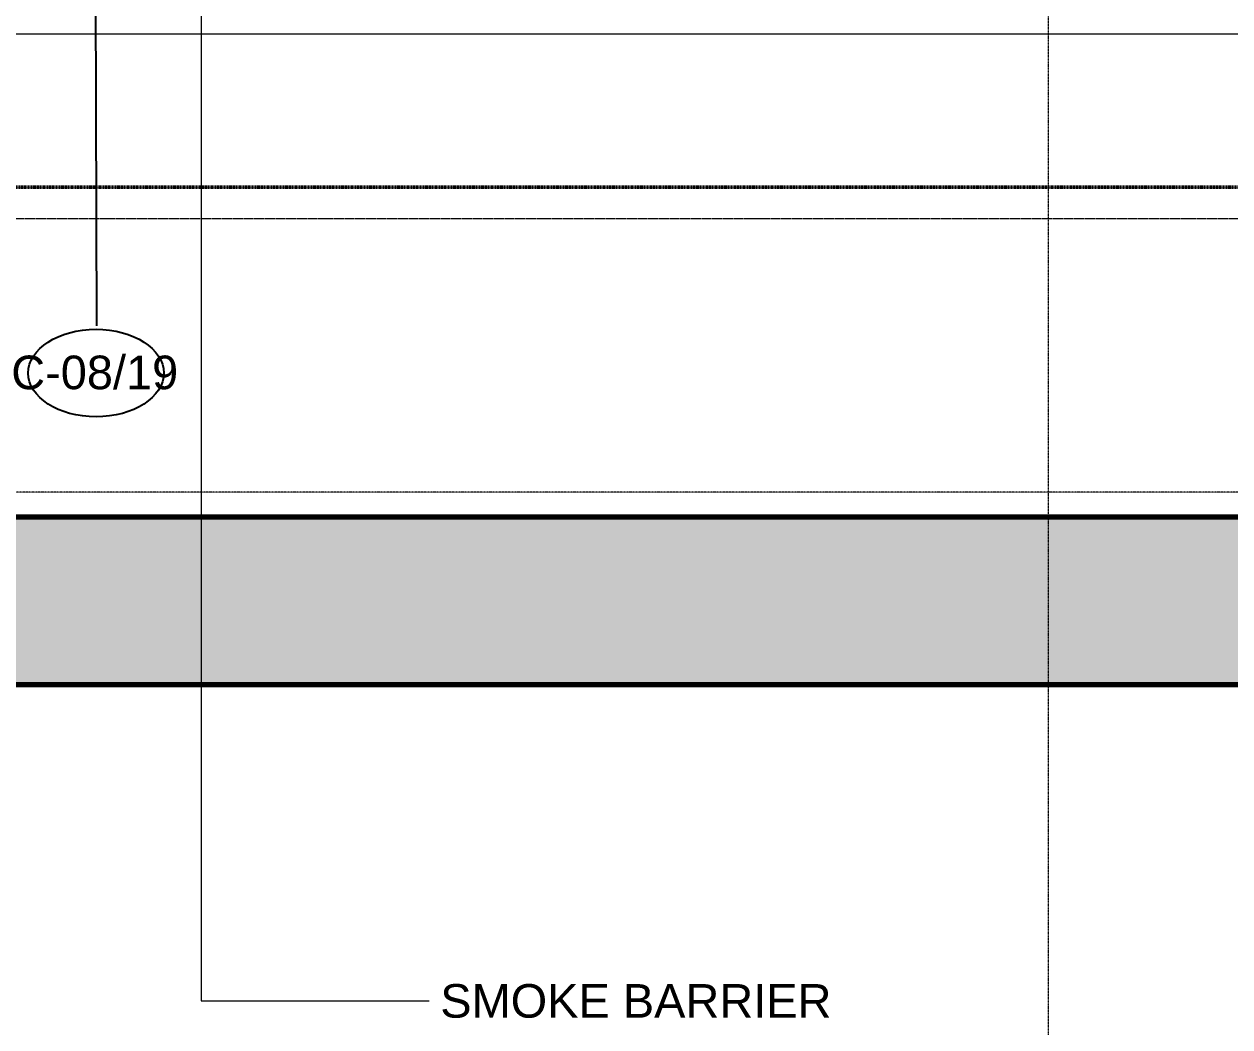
# Model space of a CAD drawing. Header units: millimetres. Extents: x -795739 to -715748, y -34378 to 22353.
# Drawn here: x -776628 to -765862, y -9096 to -143 of the extents above; entities that cross this region are included whole.
import ezdxf
from ezdxf.xclip import XClip

# ---------------------------------------------------------------- set-up
doc = ezdxf.new("R2010")
doc.units = ezdxf.units.MM
doc.header["$XCLIPFRAME"] = 0
doc.linetypes.add('DASH', pattern=[6.35, 3.175, -3.175])
doc.linetypes.add('DPA_Grid _ Level 100', pattern=[10, 5.5, -1.6, 1.3, -1.6])
for name, color, linetype, lineweight in [('A-ANNO-NOTE', 3, 'Continuous', 25), ('A-FLOR-E', 2, 'Continuous', 35), ('A-WALL', 5, 'Continuous', 35), ('A-WALL-PATT', 1, 'Continuous', 9), ('G-ANNO-SECL', 3, 'Continuous', 9), ('G-ANNO-TEXT', 3, 'Continuous', 9), ('Q-SPCQ', 2, 'Continuous', 9), ('Q-SPCQ-HDLN', 2, 'DASH', 9), ('S-GRID', 251, 'Continuous', 9)]:
    doc.layers.add(name, color=color, linetype=linetype, lineweight=lineweight)
doc.styles.add('Arial_2', font='arial.ttf', dxfattribs={"height": 300})

# ---------------------------------------------------------------- blocks, each defined once
blk = doc.blocks.new('DPA_Speciality_PlatformScreenDoor - Length_135300-12767973-4282-01 ENLARGED LOWER PLATFORM LEVEL - REFLECTED CEILING PLAN - SHEET 3')
at = {"layer": 'Q-SPCQ', "linetype": 'DASH', "lineweight": 9}
blk.add_line((3946, 1650), (73451, 1650), dxfattribs=at)
at = {"layer": 'Q-SPCQ-HDLN'}
blk.add_line((73451, 0), (3946, 0), dxfattribs=at)
blk = doc.blocks.new('Ceiling Tags - Ceiling Tags-9510765-4282-01 ENLARGED LOWER PLATFORM LEVEL - REFLECTED CEILING PLAN - SHEET 3')
at = {"layer": 'A-ANNO-NOTE'}
blk.add_ellipse((0, 0), major_axis=(6.05, 0), ratio=0.646436, dxfattribs=at)
blk = doc.blocks.new('*U1241')
at = {"layer": 'S-GRID', "linetype": 'DPA_Grid _ Level 100'}
for p, q in [((11400, -21374.7), (11400, 16961.2)), ((57901.1, -7900), (-15767.8, -7900))]:
    blk.add_line(p, q, dxfattribs=at)
blk = doc.blocks.new('DPA_Speciality_PlatformScreenDoor - Length_135300-12767973-4180-01 LOWER PLATFORM LEVEL - REFLECTED CEILING PLAN')
at = {"layer": 'Q-SPCQ', "linetype": 'DASH'}
blk.add_line((1000, 1650), (134300, 1650), dxfattribs=at)
at = {"layer": 'Q-SPCQ-HDLN'}
blk.add_line((135200, 0), (-100, 0), dxfattribs=at)
blk = doc.blocks.new('C-1-PP19-AR-4180-01-B_20250908-040939_EXDOWNLIGHT')
at = {"layer": 'Q-SPCQ', "rotation": 180}
blk.add_blockref('DPA_Speciality_PlatformScreenDoor - Length_135300-12767973-4180-01 LOWER PLATFORM LEVEL - REFLECTED CEILING PLAN', (27650, -3810), dxfattribs=at)

msp = doc.modelspace()

# ---------------------------------------------------------------- hatches: boundary and pattern name
at = {"layer": 'A-WALL-PATT', "lineweight": 9}
h = msp.add_hatch(dxfattribs=at)
h.set_pattern_fill('FP_1', color=256, style=0, pattern_type=2)
h.set_pattern_definition([(50, (0, 0), (728.7365, -63.7558), [76.2, -838.2]), (355, (0, 0), (-140.9716, 764.2276), [60.96, -670.56]), (100.451, (60.7, -5.3), (587.77, 700.46675), [64.76, -712.36]), (46.184, (0, 203.2), (1084.3162, -168.171), [114.3, -1257.3]), (96.636, (90.4, 189.2), (949.6099, 989.7098), [97.14, -1068.54]), (351.184, (0, 203.2), (949.6206, 989.7012), [91.44, -1005.84]), (21, (101.6, 152.4), (606.45787, -409.06057), [76.2, -838.2]), (326, (101.6, 152.4), (247.20834, 736.7529), [60.96, -670.56]), (71.451, (152.14, 118.3), (853.66825, 327.6855), [64.76, -712.36]), (37.5, (0, 0), (12.35469, 338.22012), [33.528, -628.904, 33.528, -647.192, -673.1]), (37.5, (0, 0), (12.35469, 338.22012), [-1343.152, 33.528, -639.572]), (7.5, (0, 0), (267.27887, 400.72213), [33.528, -354.584, 33.528, -613.664, -256.54]), (7.5, (0, 0), (267.27887, 400.72213), [-1035.304, 33.528, -223.012]), (327.5, (-226.57, 0), (542.36333, -22.91534), [33.528, -220.472, 33.528, -758.952, -1051.56]), (327.5, (-226.57, 0), (542.36333, -22.91534), [-1046.48, 33.528, -1018.032]), (317.5, (-328.17, 0), (592.51696, 101.7071), [33.528, -296.672, 33.528, -492.76, -746.76]), (317.5, (-328.17, 0), (592.51696, 101.7071), [-856.488, 33.528, -713.232])])
h.paths.add_polyline_path([(-720978, -6041), (-720978, -4541), (-790484, -4541), (-790484, -6041), (-755731, -6041)])

# ---------------------------------------------------------------- linework, layer by layer
at = {"layer": 'A-ANNO-NOTE'}
msp.add_line((-776007, 4546), (-775982, -2837), dxfattribs=at)
at = {"layer": 'A-FLOR-E'}
msp.add_line((-790484, -4541), (-720978, -4541), dxfattribs=at)
at = {"layer": 'A-WALL', "color": 7, "lineweight": 70}
for p, q in [((-790484, -4541), (-720978, -4541)), ((-720978, -6041), (-790484, -6041))]:
    msp.add_line(p, q, dxfattribs=at)
at = {"layer": 'G-ANNO-SECL', "linetype": 'DPA_Grid _ Level 100', "lineweight": 50}
msp.add_line((-793928, -1598), (-718682, -1598), dxfattribs=at)
at = {"layer": 'G-ANNO-TEXT', "color": 10}
for p, q in [((-775046, 4229), (-775046, -8864)), ((-775046, -8864), (-773170, -8864)), ((-773170, -8864), (-773012, -8864))]:
    msp.add_line(p, q, dxfattribs=at)

# ---------------------------------------------------------------- block references
msp.add_blockref('*U1241', (-778882, 3579))
ref = msp.add_blockref('C-1-PP19-AR-4180-01-B_20250908-040939_EXDOWNLIGHT', (-744682, 3579))
XClip(ref).set_block_clipping_path([(-45801.3280238605, -9620.0077451947), (23704.0078937773, 10334.9999958097)])
at = {"layer": 'A-ANNO-NOTE', "xscale": 100, "yscale": 100, "zscale": 100}
msp.add_blockref('Ceiling Tags - Ceiling Tags-9510765-4282-01 ENLARGED LOWER PLATFORM LEVEL - REFLECTED CEILING PLAN - SHEET 3', (-775986, -3259), dxfattribs=at)
at = {"layer": 'Q-SPCQ', "rotation": 180}
msp.add_blockref('DPA_Speciality_PlatformScreenDoor - Length_135300-12767973-4282-01 ENLARGED LOWER PLATFORM LEVEL - REFLECTED CEILING PLAN - SHEET 3', (-717032, -231), dxfattribs=at)

# ---------------------------------------------------------------- texts
at = {"layer": 'A-ANNO-NOTE', "lineweight": 9, "insert": (-776743, -3103), "char_height": 300, "width": 1835.86, "attachment_point": 1, "style": 'Arial_2'}
msp.add_mtext('C-08/19', dxfattribs=at)
at = {"layer": 'G-ANNO-TEXT', "color": 7, "insert": (-772912, -8714), "char_height": 300, "width": 4433.33, "attachment_point": 1, "style": 'Arial_2'}
msp.add_mtext('SMOKE BARRIER ', dxfattribs=at)

doc.saveas('drawing.dxf')
